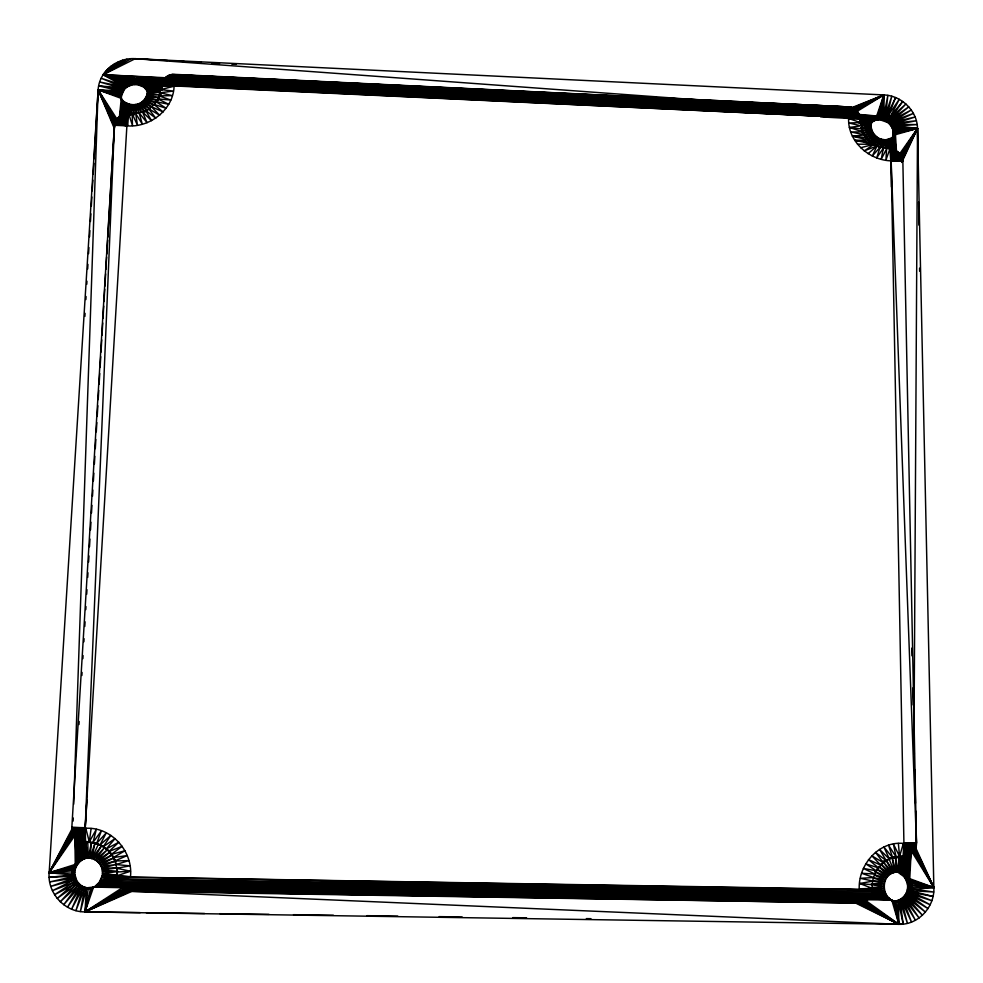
<?xml version="1.0" encoding="UTF-8"?>
<svg xmlns="http://www.w3.org/2000/svg" width="983" height="983" viewBox="0 0 983 983"><rect width="100%" height="100%" fill="white"/><g stroke="black" fill="none" stroke-linecap="round" stroke-linejoin="round"><path stroke-width="1.47" d="M889.996 858.245C900.109 857.532 916.856 857.336 916.463 843.095L902.861 161.384C901.792 144.329 880.117 151.751 871.343 142.314C856.205 134.99 866.797 112.173 850.75 107.049L174.728 74.376C155.609 73.897 164.64 99.295 151.357 106.656C141.798 118.882 117.223 106.422 114.433 125.283L71.833 827.453C71.39 832.92 74.634 838.216 79.574 840.465L82.732 858.921L88.925 857.557C61.671 858.11 71.452 900.195 96.088 886.273L91.837 887.821L85.005 911.88C64.608 912.175 47.258 892.92 49.162 872.707L98.14 89.822C99.086 71.354 117.346 57.383 135.285 58.685L883.84 94.933C901.35 95.56 917.25 110.698 917.52 128.441L933.85 887.538C934.882 906.707 918.429 925.077 898.88 924.315L85.005 911.88L86.369 888.73L87.155 887.772L94.38 887.01L93.557 887.084L85.005 911.88L140.2 912.629M130.432 877.119C133.455 851.843 111.755 826.777 85.767 828.288L77.952 839.654L81.085 841.301L82.732 858.921L87.118 857.864C79.77 859.449 74.241 866.748 74.769 874.256L72.042 874.944L49.162 872.707L74.094 834.014L73.614 835.132L74.855 835.55L74.487 836.447L75.814 836.988L75.519 837.651L81.085 841.301L84.513 858.392C91.689 856.574 99.725 860.997 101.814 868.149L117.444 867.915L116.916 879.072L872.228 891.581L130.751 877.241L872.4 890.02L859.72 889.087L872.4 888.435C870.594 869.955 887.858 853.858 906.093 856.267L903.377 843.414C878.028 840.957 857.938 865.728 859.253 889.357L130.432 877.119L116.916 879.072L120.159 886.273L126.782 890.401L862.447 902.222C868.603 900.907 872.867 894.616 872.4 888.435L859.793 883.52L872.818 881.075L860.408 878.323L873.654 877.512L861.6 873.26L874.895 874.084L863.357 868.407L876.517 870.864L865.654 863.836L878.495 867.866L868.468 859.584L880.805 865.151L871.749 855.738L883.41 862.742L881.112 863.873M913.895 753.875L917.52 128.441L897.553 125.959L893.166 131.538L892.515 137.546C909.631 123.895 881.075 102.773 871.774 121.327M882.906 149.563L883.053 139.549C873.899 138.48 867.608 126.819 873.383 119.09L860.297 117.837M111.497 853.883C106.176 847.076 97.821 842.861 89.306 841.866L85.767 828.288L80.815 841.018L89.306 841.866L91.394 842.861L90.006 858.159L92.562 857.618L88.175 858.012L85.533 841.731L85.214 827.698L114.433 125.283L126.893 125.849C149.809 127.888 173.586 109.605 174.102 85.939L860.297 118.095L848.636 118.427L820.658 116.866M127.434 115.011L127.63 103.559C112.357 98.3 120.737 74.659 135.814 78.517L164.014 79.549L135.814 78.517L137.792 84.661L143.899 87.168L148.052 92.046L144.39 83.26L137.473 78.873L139.439 85.029L135.814 78.517L165.685 78.665M129.056 114.716L129.228 104.112L127.63 103.559L124.079 114.986M130.69 114.839L130.886 104.481L129.228 104.112L130.321 114.753M886.088 148.322L886.248 139.709L892.146 137.804L896.901 132.017L917.52 128.441L918.269 179.103M887.624 148.31L887.821 139.5L886.605 148.249M889.136 148.814L889.345 139.107L892.257 150.485M893.854 871.823L896.213 872.142L895.488 857.287L899.568 856.439L903.377 843.414L908.956 855.382L902.111 857.09L899.654 872.204L894.911 871.565C914.645 868.665 919.13 901.841 898.474 901.853C880.24 902.333 879.146 871.466 897.934 872.068L898.843 857.287L903.094 856.439L903.918 842.996L891.139 160.856C869.341 160.29 847.592 141.589 848.636 118.427L860.346 119.459L859.56 122.175M134.032 114.95L134.278 104.64C143.936 104.603 151.198 92.746 145.361 84.563L161.003 84.563M866.06 899.322L868.898 898.462L119.176 885.019L119.213 883.631L99.295 882.292L95.179 886.15L121.167 886.482L122.383 887.71L85.005 911.88L88.212 888.644L88.962 887.907L86.369 888.73L80.409 911.536L84.538 888.583L85.374 887.416L87.155 887.772L84.538 888.583L75.924 910.627L82.744 888.227L83.666 886.838L85.374 887.416L82.744 888.227L71.599 909.164L81.024 887.637L82.044 886.052L83.666 886.838L81.024 887.637L67.508 907.186L80.545 885.069L76.92 881.124L74.769 874.256L72.263 876.787L49.691 881.935L75.433 877.844L73.356 880.264L52.418 890.684L76.92 881.124L57.186 898.425L76.49 884.688L79.181 883.914L63.698 904.704L79.39 886.85L82.044 886.052L80.545 885.069L77.866 885.867L60.246 901.767L77.964 882.587L54.556 894.702L74.216 881.874L76.072 879.527L50.797 886.408L72.705 878.569L74.991 876.074L49.15 877.352L72.042 874.944L74.769 872.425L72.042 873.101L49.162 872.707L72.214 828.546M73.123 821.075L73.234 818.003M73.7 804.205L98.14 89.822L119.287 90.817L121.597 95.302L119.336 117.616M896.594 871.909L901.35 872.56L902.111 857.09L907.555 855.91L903.377 843.414L911.511 853.834L907.862 854.989M901.694 162.478L902.763 160.02L891.114 160.684L902.492 158.668L891.028 160.536L900.772 154.835L890.893 160.426L897.848 151.726L890.721 160.352L891.323 149.047M899.654 872.204L900.489 857.287L904.606 856.439L903.377 843.414L910.27 854.682L903.684 856.709L901.35 872.56L894.383 871.589M84.894 316.391L85.066 313.331M85.877 299.557L86.062 296.485M86.774 284.247L86.946 281.187M87.671 268.937L87.942 264.341M88.568 253.626L88.925 247.507M89.551 236.78L89.908 230.661M90.448 221.482L90.891 213.827M91.333 206.172L91.874 196.981M92.23 190.862L92.857 180.147M93.213 174.016L93.84 163.301M94.11 158.705L94.835 146.467M95.007 143.395L95.818 129.621M95.99 126.561L98.14 89.822L119.287 92.402L121.413 96.875M78.984 724.52L79.168 721.461M81.884 675.481L82.068 672.409M82.891 658.622L83.063 655.55M83.887 641.764L84.059 638.692M84.784 626.441L85.066 621.834M85.791 609.583L85.963 606.511M86.688 594.248L86.971 589.653M87.696 577.39L87.966 572.794M88.593 562.067L88.962 555.936M89.502 546.745L89.957 539.077M90.497 529.886L90.952 522.219M91.493 513.028L91.947 505.36M92.5 496.169L92.857 490.038M93.397 480.847L93.852 473.179M94.393 463.988L94.847 456.321M95.302 448.653L95.843 439.462M96.297 431.795L96.85 422.604M97.206 416.473L97.845 405.746M98.202 399.614L98.755 390.423M99.111 384.292L99.75 373.565M100.106 367.433L100.745 356.706M101.016 352.111L101.74 339.848M102.011 335.252L102.736 322.989M103.006 318.394L103.731 306.131M104.001 301.535L104.726 289.272M104.911 286.2L105.636 273.938M105.906 269.342L106.631 257.079M106.815 254.019L107.638 240.221M107.811 237.161L114.433 125.283M89.281 857.692L86.344 858.098L83.924 841.681L85.767 828.288L76.674 838.72L85.46 828.202L73.614 835.132L85.324 828.067L72.005 830.66L85.226 827.895L71.833 827.453L85.214 827.698L126.893 125.849L114.606 123.883L126.991 125.591L114.937 122.519L115.306 124.927M85.214 827.698L86.959 800.15M859.523 116.559L874.354 117.923L871.257 122.531L875.275 120.356L879.92 119.754L882.599 114.089L883.84 94.933L851.462 107.786M909.103 854.878L907.456 875.964L903.881 876.566L898.241 872.474L903.008 873.125L906.645 855.382L904.581 873.887L901.288 874.17L906.08 874.833L909.005 854.792M114.937 122.519L127.126 125.468L116.928 118.746L127.298 125.394L120.159 115.81L127.483 125.382L128.687 113.733L132.459 125.529L132.201 113.844L137.436 125.124L135.691 113.561L142.314 124.165L139.131 112.885L147.045 122.691L142.461 111.853L151.554 120.688L145.644 110.452L155.781 118.218L148.617 108.708L159.664 115.294L151.357 106.656L163.153 111.964L153.815 104.309L166.201 108.277L155.965 101.716L168.757 104.284L157.772 98.902L170.796 100.045L159.209 95.916L159.43 98.374M126.156 115.244L127.63 103.559L128.724 114.9M908.956 855.382L905.208 856.132L903.008 873.125L899.801 873.223L904.581 873.887L907.985 854.448L906.08 874.833L902.64 875.288L907.456 875.964L910.123 853.625L908.697 877.254L904.95 877.991L903.881 876.566L908.697 877.254L911.106 852.261L909.779 878.691L933.85 887.538L915.861 848.206M888.128 148.175L889.345 139.107L891.188 149.539M82.351 841.436L84.354 842.406L84.513 858.392L82.351 841.436L85.767 828.288L79.34 840.416L86.062 842.664L89.306 841.866L91.112 828.472M880.313 147.647L881.468 139.205L876.32 146.221M883.262 149.6L884.651 139.721L886.248 139.709M882.599 114.089L878.335 119.779L881.026 114.298L883.84 94.933L851.561 108.4M131.058 114.876L132.582 104.653L134.278 104.64L136.281 113.291M119.791 116.092L122.297 99.713L123.133 102.109M120.774 116.682L123.44 100.905L120.086 116.412M896.668 150.903L890.721 160.352L892.711 149.281M122.187 115.527L124.718 101.949L121.13 116.596M99.197 884.245L98.079 883.729L870.692 895.968L99.295 882.292L102.269 875.46L117.518 876.91L116.916 879.072L130.235 876.848L116.854 875.841L117.432 872.953M123.661 114.79L126.119 102.834L122.543 115.748M112.246 854.792L99.246 863.369L114.114 857.79L114.802 860.973L127.262 855.542L113.217 857.581L125.013 850.75L111.239 854.424L110.01 852.052L98.03 862.042L112.246 854.792L115.625 861.01L101.151 866.453L116.744 864.401L101.814 868.149L102.257 869.93L117.444 867.915L116.707 868.235L130.407 871.221L117.002 872.019C116.817 861.44 110.956 850.836 101.593 845.749L91.788 858.528L94.909 843.402L85.533 841.731M863.086 901.288L866.588 900.44L122.519 888.386L125.32 889.873L862.447 902.222L855.554 903.033L131.882 891.384L85.005 911.88L90.792 887.833L88.212 888.644M881.026 114.298L876.787 119.975L879.515 114.692L883.84 94.933L853.06 108.585M125.16 114.52L127.63 103.559M901.35 872.56L905.208 856.132M880.842 147.769L883.053 139.549L884.651 139.721L885.548 148.322M879.515 114.692L875.275 120.356L878.065 115.244L883.84 94.933L854.301 109.002M848.636 118.427L860.457 122.642L848.784 122.961L860.948 125.824L849.484 127.471L863.074 131.98L850.725 131.919L864.671 134.868L852.482 136.219L868.837 140.078L854.755 140.323L874.084 144.268L864.229 150.903L877.02 145.902L872.302 156.014L880.117 147.217L876.701 157.87L883.324 148.163L881.26 159.221L886.605 148.752L885.916 160.045L889.91 148.961L890.721 160.352L894.088 149.686M878.065 115.244L873.838 120.921L876.701 115.982L883.84 94.933L854.362 110.133M130.235 876.848L116.793 877.463L117.579 875.14L102.49 873.604L102.257 869.93L117.727 871.516L117.002 872.019M878.286 147.045L881.468 139.205M73.504 832.38L72.902 833.707L85.324 828.067L72.361 832.22L73.504 832.38L49.162 872.707L74.991 870.594L72.042 873.101M91.788 858.528L98.325 844.372L103.252 846.756L110.01 852.052L96.653 860.875L107.479 849.607L95.142 859.892L104.653 847.493L93.508 859.105L101.593 845.749L96.604 843.463L91.394 842.861L88.175 858.012L87.806 842.726M890.721 160.352L895.415 150.227M901.952 162.109L917.52 128.441L897.676 127.507L893.289 133.074L897.553 125.959L917.2 124.571L897.233 124.423L892.847 130.014L893.166 131.538L897.233 124.423L916.402 120.737L896.729 122.924L892.343 128.527L892.847 130.014L896.729 122.924L915.136 117.002L896.041 121.487L891.667 127.102L892.343 128.527L896.041 121.487L913.428 113.401L895.194 120.123L890.831 125.75L891.667 127.102L895.194 120.123L911.29 110.01L894.186 118.857L889.824 124.497L890.831 125.75L894.186 118.857L908.771 106.864L893.031 117.714L888.681 123.354L889.824 124.497L893.031 117.714L905.896 104.001L891.753 116.694L887.416 122.359L879.92 119.754L884.196 114.077L887.833 95.363L885.794 114.249L883.066 120.27L887.366 114.606L895.599 97.575L886.052 121.499L902.713 101.482L891.753 116.694L888.681 123.354L887.416 122.359L899.261 99.32L884.589 120.798L887.366 114.606L891.765 96.236L885.794 114.249L881.505 119.926L884.196 114.077L883.84 94.933L855.542 110.821M901.915 160.634L917.52 128.441L897.602 129.043L893.215 134.61L897.676 127.507M901.743 159.172L917.52 128.441L897.344 130.555L892.969 136.109L897.602 129.043M72.263 871.245L75.433 868.788L49.162 872.707L72.189 830.279M901.411 157.747L917.52 128.441L896.275 133.393L892.773 137.817M875.804 146.037L879.932 138.664L873.936 145.005M89.306 841.866L96.359 829.296L93.004 842.443L101.458 830.746L96.604 843.463L106.324 832.785L100.033 844.901L110.882 835.403L103.252 846.756L115.097 838.548L106.225 848.98L118.882 842.198L108.892 851.548L122.211 846.277L111.239 854.424M72.705 869.427L76.072 867.043L49.162 872.707L73.111 830.684M900.858 156.518L917.52 128.441L895.464 134.683L892.761 138.062L894.505 135.863L896.25 151.935M872.499 121.646L875.46 116.879L858.65 115.392M900.268 155.203L917.52 128.441L899.457 154.122M892.515 137.546L897.344 130.555M49.162 872.707L74.855 835.55L76.49 862.976L79.168 862.398L75.261 864.426L49.162 872.707L76.92 865.384L73.356 867.67M892.724 137.767L896.901 132.017M873.445 144.759L878.458 137.964L871.712 143.53M871.712 121.339L874.354 117.923L859.007 117.493M870.274 124.005L876.701 115.982L858.872 114.433M892.822 137.927L896.275 133.393M892.81 138.025L895.464 134.683L896.521 152.009M108.351 68.454L103.129 74.733L121.265 84.771L124.325 89.576L121.597 95.302L119.484 89.232L98.644 85.865L119.287 90.817L121.978 100.721M891.532 139.033L893.4 136.907L895.636 150.325M111.521 65.8L103.129 74.733L122.224 83.457L125.431 88.384L124.325 89.576L122.224 83.457M871.245 143.235L877.069 137.092L869.66 141.822M888.865 140.557L890.795 138.542L893.35 149.932M898.941 152.66L890.893 160.426L899.912 153.704M130.211 876.627L116.854 875.841L117.579 875.14L102.269 875.46L102.49 873.604L117.727 871.516L102.478 871.749M75.519 837.651L85.46 828.202L74.487 836.447M115.011 63.514L103.129 74.733L123.342 82.265L126.696 87.327L125.431 88.384L123.342 82.265M868.124 153.68L877.02 145.902M77.952 839.654L81.011 859.646L83.653 859.093L79.377 860.58L76.92 838.29L77.866 861.698L80.532 861.133L76.49 862.976L75.814 836.988L77.866 861.698L82.031 860.014L79.377 860.58L78.185 839.457M118.771 61.646L103.129 74.733L124.62 81.196L128.073 86.418L132.766 84.71L137.792 84.661L134.13 78.333L103.129 74.733L122.728 60.209M869.23 141.478L875.792 136.084L867.817 139.893M116.793 877.463L117.518 876.91L101.839 877.278L117.641 878.667L116.916 879.072L871.884 893.105L117.21 880.657L871.368 894.579L117.702 882.193M126.844 59.238L103.129 74.733L126.008 80.287L129.559 85.668L127.507 79.525L103.129 74.733L131.046 58.722M867.436 139.512L874.637 134.929L866.207 137.792M856.795 111.546L883.84 94.933M131.882 891.384L130.002 890.782L855.554 903.033L860.961 902.468L126.832 890.365L130.137 891.262L128.429 890.93L85.005 911.88L123.735 888.779L126.782 890.401L85.005 911.88L130.137 891.262L898.88 924.315L898.474 901.853L892.023 900.809L900.195 901.78L907.432 923.356L901.878 901.472L893.731 900.944M74.216 865.986L77.964 863.824L75.261 864.426L74.855 835.55M85.005 911.88L125.21 889.676M114.114 857.79L100.303 864.843L115.625 861.01L114.802 860.973L128.933 860.604L115.969 864.536L115.736 862.189M167.466 60.504L135.285 58.685L103.129 74.733L129.092 78.947L132.766 84.71L130.751 78.554L103.129 74.733L165.93 77.768M865.876 137.374L873.629 133.663L864.868 135.543M901.485 156.051L891.028 160.536L902.062 157.341M883.828 861.722L886.285 860.69L879.539 849.423L889.382 859.019L884.159 860.862M911.425 852.531L913.637 851.708L903.561 843.389L911.511 853.834M91.837 887.821L92.611 887.526L90.043 888.337M910.307 853.637L912.629 852.839L903.561 843.389L914.497 850.455L903.721 843.303L916.181 846.191L903.844 843.168L916.463 843.095L915.677 810.864M864.573 135.089L872.781 132.3L863.787 133.16M116.854 875.841L130.407 871.221M122.383 887.71L93.557 887.084L96.088 886.273M85.349 858.38L81.011 859.646L79.34 840.416M891.606 900.711L896.742 901.718L898.88 924.315L857.201 902.959L865.286 901.202L122.519 888.386M888.546 858.933L892.662 857.729L888.571 845.245L896.066 856.869L890.352 858.184M174.102 85.939L161.261 84.931L161.605 90.19L147.401 90.547L148.04 93.09M865.568 900.133L867.805 899.519L120.159 886.273L120.11 885.118L98.079 883.729M161.691 87.45L161.261 84.931L173.561 86.307L160.917 89.588L173.205 91.05L160.266 92.795L160.45 95.326M860.666 147.72L874.084 144.268L857.495 144.182M914.411 848.82L933.85 887.538L911.438 881.886L907.137 882.869L904.95 877.991L909.779 878.691L905.871 879.527L910.7 880.24L933.85 887.538L914.608 847.174M910.7 880.24L906.596 881.161L911.438 881.886M912.777 850.639L933.85 887.538L911.991 883.619L907.481 884.626C908.575 891.544 904.065 899.003 897.11 900.575L903.524 900.969L915.431 920.272L905.085 900.256L900.281 899.359L906.535 899.347L922.423 915.259L907.874 898.253L903.058 897.381L909.078 897L927.989 908.599L910.111 895.599L905.269 894.751L910.971 894.075L931.823 900.698L911.646 892.441L906.793 891.618L912.126 890.733L933.69 892.023L907.542 888.177L912.47 887.182L933.85 887.538L914.055 850.418M862.14 132.988L872.093 130.85L861.489 130.678M912.027 852.052L933.85 887.538L912.335 885.388L907.616 886.408L912.47 887.182M890.168 858.257L892.662 857.729L883.926 847.051L889.382 859.019M903.684 856.709L907.555 855.91M907.862 855.149L910.27 854.682M884 861.12L886.285 860.69L875.46 852.335L883.41 862.742M906.093 856.267L900.489 857.287L897.934 872.068L895.488 857.287L903.094 856.439M116.707 868.235L129.977 865.851L115.969 864.536L116.744 864.401M891.225 900.489L895.034 901.362L898.88 924.315L858.823 902.689L863.897 901.792L123.87 889.21L865.286 901.202L863.037 901.448M898.364 843.414L899.568 856.439L892.159 857.704L894.518 872.437L885.806 859.732M910.356 853.195L912.629 852.839M898.843 857.287L904.606 856.439M160.069 91.91L147.217 93.717L161.261 94.81L146.823 95.265L159.258 97.612M857.201 902.959L862.447 902.222L858.823 902.689M911.413 851.991L913.637 851.708M861.378 130.334L871.602 129.351L861.01 127.987M71.82 829.062L85.226 827.895M902.763 160.02L891.139 160.856L891.434 186.954M872.572 883.975L884.27 883.139L872.892 881.198M871.073 887.6L883.914 886.703L871.073 884.442M933.85 887.538L907.272 889.922L933.002 896.435L911.646 892.441L906.129 893.24L910.971 894.075L930.139 904.778L910.111 895.599L904.237 896.14L909.078 897L925.408 912.113L907.874 898.253L901.73 898.462L906.535 899.347L919.08 917.987L905.085 900.256L898.732 900.072L903.524 900.969L911.524 922.066L901.878 901.472L895.439 900.87M871.085 889.332L884.049 888.497L871.085 887.784M870.95 891.04L884.381 890.279L871.122 889.504M871.97 892.638L884.933 891.999L870.864 891.2M92.893 858.048L90.006 858.159L94.909 843.402L98.325 844.372M870.68 895.796L886.58 895.218L870.029 894.444L885.671 893.658L872.093 892.945M160.082 91.751L147.413 92.144L147.978 94.675M867.289 898.56L888.915 897.946L886.592 897.504M859.781 888.779L872.4 888.435M159.209 95.916L172.283 95.609L160.266 92.795M117.641 878.667L101.188 879.035L117.972 880.387L100.34 880.719L118.501 882.046M93.557 887.084L121.167 886.482L120.159 886.273L868.898 898.462M147.892 91.517L147.192 88.974L161.9 88.703L146.774 87.438L147.917 91.235M848.612 118.267L860.297 118.095L161.531 83.567L161.716 86.135M146.774 87.438L162.379 87.254L146.16 85.951L147.819 90.989M146.16 85.951L161.495 85.877M848.526 118.107L860.297 118.095L161.261 84.931L173.635 86.16M161.409 90.362L161.163 86.32L173.561 86.307M161.888 83.346L144.39 83.26L146.295 89.367L143.248 82.081L162.895 82.228L141.97 81.036L143.899 87.168L140.569 80.151L162.736 81.097M97.698 885.351L96.703 885.019L120.11 885.118M848.403 117.997L860.297 118.095M859.351 123.096L871.491 123.207L859.007 121.769M903.918 842.996L916.463 843.095L891.139 160.856L902.861 161.384M165.599 78.824L135.814 78.517L165.525 79.132M162.711 81.245L141.97 81.036L145.165 88.2L143.248 82.081L161.937 83.186M859.044 121.622L871.946 121.757L860.162 120.479M860.85 124.595L871.233 124.718L859.326 123.268M866.158 899.764L891.79 900.035L898.88 924.315L896.705 923.529M860.297 120.209L872.572 120.368L859.56 119.054M146.332 912.703L204.587 913.49M219.922 913.699L268.986 914.35M293.524 914.682L333.384 915.222M367.114 915.677L397.771 916.082M439.18 916.635L462.17 916.955M512.77 917.63L526.569 917.815M586.36 918.614L590.967 918.675M860.936 127.643L871.282 127.815L860.862 125.283M119.176 885.019L869.869 897.27L118.353 883.643M867.805 899.519L121.278 887.391L866.588 900.44M130.002 890.782L859.437 902.541L855.554 903.033L898.88 924.315L893.375 900.809L890.868 900.145M831.667 888.853L872.4 890.02L859.437 889.332M859.707 118.82L873.383 119.09M888.915 897.946L868.358 897.344L887.674 896.656L870.852 896.017M164.1 80.299L139.058 79.426L141.011 85.57L137.473 78.873L164.075 80.225M859.437 116.301L875.46 116.879M703.803 100.622L706.875 100.745M725.27 101.507L731.413 101.765M745.212 102.343L754.416 102.723M766.679 103.227L777.418 103.682M786.621 104.063L801.956 104.702M808.087 104.948L850.75 107.049L171.779 74.548L852.101 107.503L170.329 74.88L853.404 108.093L168.941 75.359L854.632 108.818L167.614 75.986L855.775 109.678L166.373 76.748L856.82 110.649L165.23 77.632L857.754 111.73L164.21 78.64L858.552 112.885L163.313 79.758L859.216 114.126L162.564 80.962L859.732 115.416L161.974 82.24L860.1 116.744L161.531 83.567M858.589 115.183L876.701 115.982M872.99 880.854L884.749 881.432L873.629 878.138M871.085 884.258L883.987 884.909M891.79 900.035L867.362 898.683L890.291 899.076L887.882 898.278M172.062 60.762L184.325 61.462M190.456 61.806L201.171 62.408M211.898 63.01L219.565 63.44M231.816 64.141L236.424 64.399M165.513 78.198L103.129 74.733L132.435 78.357L136.121 84.489L134.13 78.333M96.703 885.019L121.167 886.482M164.21 81.085L139.058 79.426L142.51 86.283L140.569 80.151M162.342 84.464L144.39 83.26L147.253 90.657M135.285 58.685L697.389 99.824M705.044 100.389L709.64 100.721M161.556 85.767L145.361 84.563L148.052 92.046M159.197 97.759L146.234 96.764L158.3 100.426M161.261 84.931L173.917 85.951M147.401 90.547L160.082 91.591M147.192 88.974L161.605 90.19L161.163 86.32M98.644 85.865L119.877 87.684L122.592 92.279L120.479 86.197L101.163 78.259L121.265 84.771L123.367 90.878L120.479 86.197L99.664 81.994L119.877 87.684L122.003 93.766L119.484 89.232M852.482 136.219L866.601 137.583M859.793 883.52L872.4 884.737M130.886 104.481L132.582 104.653L133.651 114.95M903.844 843.168L916.402 844.655M849.484 127.471L861.821 128.957M854.755 140.323L871.343 142.314M860.838 124.939L871.159 126.254M890.549 872.621L892.883 872.941L886.506 861.059M911.991 883.619L907.137 882.869L907.481 884.626L912.335 885.388M898.867 923.43L903.193 924.106L900.195 901.78L891.028 900.354M873.764 877.819L885.425 879.81L874.71 875.214M158.226 100.573L145.447 98.177L155.707 102.576M114.692 127.446L98.14 89.822L119.496 93.987L121.413 98.447L121.622 100.02L119.914 95.523L98.14 89.822L114.532 128.957M894.211 871.663L896.213 872.142L892.159 857.704L896.066 856.869L893.412 844.028L899.568 856.439M874.882 874.907L886.297 878.286L874.845 871.724M155.511 102.846L144.501 99.504L154.147 104.984M115.036 125.959L98.14 89.822L120.528 97.01L121.659 100.413M130.137 891.262L125.32 889.873L863.897 901.792L860.408 902.222L898.88 924.315L865.876 900.625M126.832 890.365L128.429 890.93M915.775 847.69L903.721 843.303L915.222 849.115M115.453 121.192L127.126 125.468L116.117 119.926M115.564 124.571L98.14 89.822L121.327 98.411M153.913 105.218L143.371 100.708L152.033 107.012M874.944 871.589L887.342 876.897L877.831 869.894M83.924 841.681L86.062 842.664L86.344 858.098M80.815 841.018L82.683 841.952M152.033 107.417L142.105 101.777L149.932 108.99M876.762 868.898L888.534 875.644L878.728 866.576M861.919 901.571L898.88 924.315L863.332 900.747M148.74 108.548L140.716 102.699L147.597 110.71M878.863 866.465L889.873 874.563L881.1 864.413M117.886 117.653L127.298 125.394L118.968 116.67M146.467 110.133L139.217 103.448L145.066 112.173M881.247 864.315L891.335 873.654L882.857 861.329L892.883 872.941M144.01 111.472L137.62 104.026L141.687 112.001M136.846 113.229L135.973 104.431L141.392 112.529M127.507 79.525L131.132 85.103L129.092 78.947M115.502 121.855L98.14 89.822L117.223 119.471M130.751 78.554L134.438 84.501L132.435 78.357M98.14 89.822L116.326 120.663M121.437 115.085L127.483 125.382L127.2 113.684M122.814 114.507L127.483 125.382L125.701 113.807M888.915 858.515L894.518 872.437M135.973 104.431L139.537 114.2M119.914 95.523L121.794 100.622M119.496 93.987L122.162 100.819M124.62 81.196L126.696 87.327L128.073 86.418L126.008 80.287M124.239 114.077L127.483 125.382M122.297 99.713L122.863 102.06M898.474 901.853L903.193 924.106M894.69 150.854L892.146 137.804L893.805 149.686M890.795 138.542L892.65 150.325M893.4 136.907L895.071 150.571M889.345 139.107L890.303 150.546M911.745 648.153L911.929 655.821M912.715 688.063L913.121 704.946M913.711 729.509L914.313 754.072M914.682 769.419L915.492 803.185M918.614 202.129L918.958 225.156M919.596 268.15L919.633 271.21"/></g></svg>
